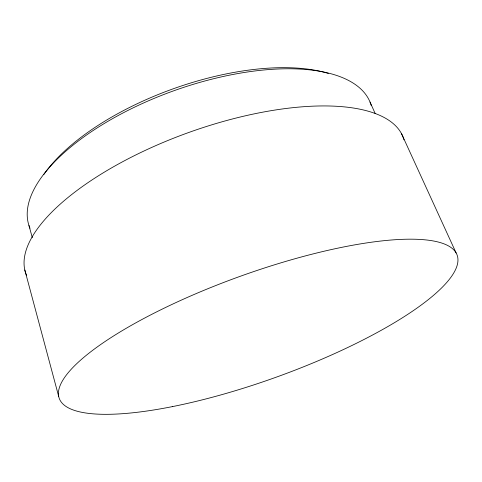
<?xml version="1.0" encoding="UTF-8"?>
<svg xmlns="http://www.w3.org/2000/svg" width="482" height="482" viewBox="0 0 482 482"><rect width="100%" height="100%" fill="white"/><g stroke="black" fill="none" stroke-linecap="round" stroke-linejoin="round"><path stroke-width="0.72" d="M401.572 133.797L456.129 252.972M370.043 102.088L375.249 113.656M28.956 225.492L32.318 237.71M24.823 270.034L58.702 396.469M26.631 275.541A200.584 77.632 -19.8 0 1 188.492 132.58A200.584 77.632 -19.8 0 1 403.994 139.852M29.986 228.215A181.383 78.638 -19.8 0 1 173.466 90.893A181.383 78.638 -19.8 0 1 371.248 105.528M43.808 174.574A175.972 77.042 -19.8 0 1 328.338 73.433M172.267 406.639A211.447 53.556 -19.8 0 0 457.334 255.737A211.447 53.556 -19.8 0 0 144.943 317.897A211.447 53.556 -19.8 0 0 172.267 406.639"/></g></svg>
